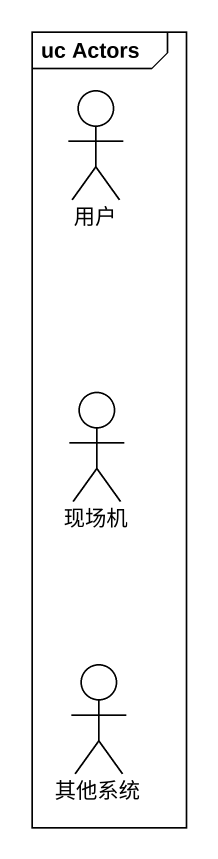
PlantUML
@startuml
mainframe uc Actors
actor 用户
actor 现场机
actor 其他系统
@enduml
